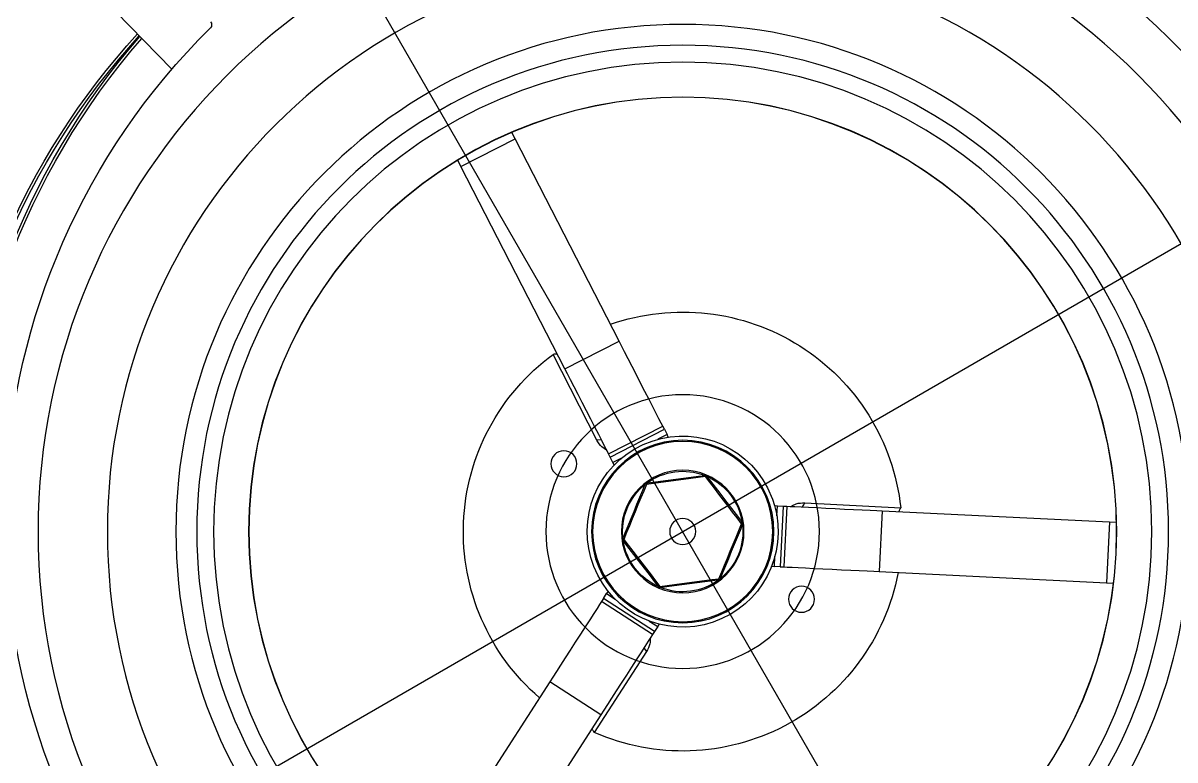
# Model space of a CAD drawing. Header units: millimetres. Extents: x -62354 to 129108, y -71259 to 35407.
# Drawn here: x -25739.7 to -25474.3, y 18440 to 18609.7 of the extents above; entities that cross this region are included whole.
import ezdxf

# ---------------------------------------------------------------- set-up
doc = ezdxf.new("R2010")
doc.units = ezdxf.units.MM
doc.header["$MEASUREMENT"] = 0
doc.layers.add('1st FL Layout xrf$0$CR-Machine', color=7, linetype='Continuous', transparency=0.5)

# ---------------------------------------------------------------- blocks, each defined once
blk = doc.blocks.new('1st FL Layout xrf$0$kjdfhkjhwiuer2343434243')
at = {"color": 253}
for p, q in [((-2670.87, 1449.94), (-2050.87, 2523.81)), ((-2768.08, 1702.37), (-2403.65, 1491.96))]:
    blk.add_line(p, q, dxfattribs=at)
for p, q in [((-2597.64, 1694.8), (-2597.72, 1696.43)), ((-2583.65, 1695.48), (-2583.73, 1697.11)), ((-2583.65, 1695.48), (-2597.64, 1694.8)), ((-2595.08, 1642.46), (-2597.64, 1694.8)), ((-2581.1, 1643.14), (-2583.65, 1695.48)), ((-2579.26, 1625.29), (-2580.39, 1647.4)), ((-2581.1, 1643.14), (-2595.08, 1642.46)), ((-2580.03, 1621.18), (-2594.01, 1620.5)), ((-2593.97, 1619.66), (-2594.01, 1620.5)), ((-2579.99, 1620.35), (-2593.97, 1619.66)), ((-2593.97, 1619.66), (-2593.91, 1618.3)), ((-2582.26, 1618.87), (-2579.92, 1618.98)), ((-2579.99, 1620.35), (-2580.03, 1621.18)), ((-2579.92, 1618.98), (-2579.99, 1620.35)), ((-2579.89, 1618.34), (-2579.92, 1618.98)), ((-2593.91, 1618.3), (-2591.57, 1618.41)), ((-2593.87, 1617.66), (-2593.91, 1618.3)), ((-2568.73, 1580.49), (-2562.33, 1592.94)), ((-2567.99, 1580.1), (-2561.59, 1592.56)), ((-2563.54, 1593.56), (-2564.61, 1591.48)), ((-2564.12, 1593.86), (-2563.54, 1593.56)), ((-2562.33, 1592.94), (-2563.54, 1593.56)), ((-2562.33, 1592.94), (-2561.59, 1592.56)), ((-2608.88, 1590.67), (-2609.58, 1590.21)), ((-2609.58, 1590.21), (-2602, 1578.45)), ((-2607.73, 1591.41), (-2608.88, 1590.67)), ((-2608.88, 1590.67), (-2601.3, 1578.9)), ((-2607.19, 1591.76), (-2607.73, 1591.41)), ((-2606.47, 1589.44), (-2607.73, 1591.41)), ((-2613.52, 1588.83), (-2632.1, 1576.79)), ((-2600.15, 1579.64), (-2601.41, 1581.6)), ((-2568.88, 1583.19), (-2569.95, 1581.11)), ((-2548.44, 1570.05), (-2542.04, 1582.5)), ((-2542.04, 1582.5), (-2495.43, 1558.54)), ((-2601.3, 1578.9), (-2600.15, 1579.64)), ((-2599.61, 1579.99), (-2600.15, 1579.64)), ((-2570.52, 1581.41), (-2569.95, 1581.11)), ((-2569.95, 1581.11), (-2568.73, 1580.49)), ((-2568.73, 1580.49), (-2567.99, 1580.1)), ((-2628.06, 1578.31), (-2672.12, 1549.92)), ((-2628.06, 1578.31), (-2620.48, 1566.54)), ((-2601.3, 1578.9), (-2602, 1578.45)), ((-2564.76, 1578.45), (-2564.81, 1577.38)), ((-2564.81, 1577.38), (-2545.1, 1567.31)), ((-2548.44, 1570.05), (-2501.83, 1546.09)), ((-2620.48, 1566.54), (-2664.54, 1538.15)), ((-2501.83, 1546.09), (-2495.43, 1558.54)), ((-2495.43, 1558.54), (-2493.98, 1557.8)), ((-2501.83, 1546.09), (-2500.38, 1545.35)), ((-2457.52, 1458.1), (-2479.43, 1479.48))]:
    blk.add_line(p, q)
for points in [[(-2580.03, 1621.18), (-2580.07, 1621.93), (-2580.12, 1623.03), (-2580.19, 1624.46), (-2580.27, 1626.15), (-2580.36, 1628.06), (-2580.47, 1630.13), (-2580.57, 1632.28), (-2580.68, 1634.44), (-2580.78, 1636.55), (-2580.88, 1638.54), (-2580.96, 1640.34), (-2581.04, 1641.89), (-2581.1, 1643.14)], [(-2594.01, 1620.5), (-2594.05, 1621.25), (-2594.1, 1622.35), (-2594.17, 1623.77), (-2594.25, 1625.47), (-2594.35, 1627.38), (-2594.45, 1629.44), (-2594.55, 1631.59), (-2594.66, 1633.76), (-2594.76, 1635.87), (-2594.86, 1637.86), (-2594.95, 1639.66), (-2595.02, 1641.21), (-2595.08, 1642.46)], [(-2580.21, 1624.8), (-2579.73, 1625.05), (-2579.26, 1625.29)], [(-2575.81, 1616.73), (-2578.39, 1617.86), (-2579.89, 1618.34)], [(-2584.03, 1611.05), (-2585.6, 1610.39), (-2587.22, 1609.73), (-2588.85, 1609.05), (-2590.5, 1608.37), (-2592.14, 1607.69), (-2593.78, 1607.02), (-2595.39, 1606.35), (-2596.97, 1605.7)], [(-2572.93, 1602.51), (-2574.28, 1603.55), (-2575.66, 1604.62), (-2577.06, 1605.69), (-2578.48, 1606.78), (-2579.89, 1607.86), (-2581.29, 1608.94), (-2582.67, 1610), (-2584.03, 1611.05)], [(-2596.72, 1605.51), (-2595.18, 1606.15), (-2593.6, 1606.81), (-2592, 1607.47), (-2590.4, 1608.13), (-2588.79, 1608.79), (-2587.19, 1609.45), (-2585.61, 1610.11), (-2584.07, 1610.74)], [(-2584.07, 1610.74), (-2582.74, 1609.72), (-2581.39, 1608.68), (-2580.02, 1607.63), (-2578.64, 1606.57), (-2577.26, 1605.51), (-2575.89, 1604.46), (-2574.53, 1603.42), (-2573.21, 1602.4)], [(-2596.97, 1605.7), (-2597.19, 1604.01), (-2597.42, 1602.28), (-2597.65, 1600.53), (-2597.89, 1598.76), (-2598.12, 1597), (-2598.35, 1595.24), (-2598.58, 1593.51), (-2598.81, 1591.82)], [(-2598.52, 1591.94), (-2598.3, 1593.6), (-2598.08, 1595.29), (-2597.85, 1597), (-2597.62, 1598.73), (-2597.4, 1600.45), (-2597.17, 1602.16), (-2596.94, 1603.85), (-2596.72, 1605.51)], [(-2573.21, 1602.4), (-2573.43, 1600.74), (-2573.65, 1599.05), (-2573.88, 1597.33), (-2574.11, 1595.61), (-2574.34, 1593.88), (-2574.56, 1592.17), (-2574.79, 1590.48), (-2575.01, 1588.82)], [(-2574.77, 1588.63), (-2574.54, 1590.33), (-2574.31, 1592.06), (-2574.08, 1593.81), (-2573.85, 1595.57), (-2573.61, 1597.34), (-2573.38, 1599.09), (-2573.15, 1600.82), (-2572.93, 1602.51)], [(-2561.59, 1592.56), (-2560.92, 1592.21), (-2559.94, 1591.71), (-2558.67, 1591.06), (-2557.16, 1590.28), (-2555.46, 1589.41), (-2553.62, 1588.46), (-2551.71, 1587.48), (-2549.78, 1586.49), (-2547.9, 1585.52), (-2546.13, 1584.61), (-2544.53, 1583.79), (-2543.15, 1583.08), (-2542.04, 1582.5)], [(-2609.58, 1590.21), (-2610.21, 1589.81), (-2611.14, 1589.21), (-2612.34, 1588.44), (-2613.76, 1587.52), (-2615.37, 1586.48), (-2617.11, 1585.36), (-2618.92, 1584.2), (-2620.74, 1583.02), (-2622.52, 1581.88), (-2624.19, 1580.8), (-2625.71, 1579.83), (-2627.01, 1578.99), (-2628.06, 1578.31)], [(-2598.81, 1591.82), (-2597.45, 1590.78), (-2596.07, 1589.72), (-2594.67, 1588.64), (-2593.26, 1587.55), (-2591.84, 1586.47), (-2590.44, 1585.39), (-2589.06, 1584.33), (-2587.71, 1583.29)], [(-2587.67, 1583.59), (-2588.99, 1584.61), (-2590.35, 1585.65), (-2591.72, 1586.7), (-2593.1, 1587.76), (-2594.47, 1588.82), (-2595.84, 1589.88), (-2597.2, 1590.92), (-2598.52, 1591.94)], [(-2612.63, 1588.25), (-2613.08, 1588.54), (-2613.52, 1588.83)], [(-2587.71, 1583.29), (-2586.13, 1583.94), (-2584.52, 1584.61), (-2582.88, 1585.28), (-2581.24, 1585.96), (-2579.59, 1586.64), (-2577.96, 1587.32), (-2576.35, 1587.98), (-2574.77, 1588.63)], [(-2575.01, 1588.82), (-2576.55, 1588.18), (-2578.13, 1587.53), (-2579.73, 1586.87), (-2581.34, 1586.2), (-2582.94, 1585.54), (-2584.54, 1584.88), (-2586.12, 1584.23), (-2587.67, 1583.59)], [(-2567.99, 1580.1), (-2567.32, 1579.76), (-2566.34, 1579.26), (-2565.07, 1578.61), (-2563.56, 1577.83), (-2561.86, 1576.96), (-2560.02, 1576.01), (-2558.11, 1575.03), (-2556.18, 1574.03), (-2554.3, 1573.07), (-2552.53, 1572.16), (-2550.93, 1571.34), (-2549.55, 1570.63), (-2548.44, 1570.05)], [(-2602, 1578.45), (-2602.63, 1578.04), (-2603.56, 1577.44), (-2604.75, 1576.67), (-2606.18, 1575.75), (-2607.79, 1574.72), (-2609.53, 1573.6), (-2611.34, 1572.43), (-2613.16, 1571.25), (-2614.94, 1570.11), (-2616.61, 1569.03), (-2618.12, 1568.06), (-2619.43, 1567.22), (-2620.48, 1566.54)]]:
    blk.add_lwpolyline(points)
for centre, radius in [((-2585.87, 1597.17), 148.5), ((-2585.87, 1597.17), 116.75), ((-2585.87, 1597.17), 100), ((-2585.87, 1597.17), 99.96), ((-2601.46, 1624.54), 3), ((-2585.87, 1597.17), 21), ((-2585.87, 1597.17), 20.75), ((-2570.27, 1569.8), 3)]:
    blk.add_circle(centre, radius)
for radius in [132.54, 111.94, 108.06, 31.5, 14.12, 3]:
    blk.add_circle((-2585.87, 1597.17), radius, dxfattribs=at)
for centre, radius, start, end in [((-2585.87, 1597.17), 170, 334.7238, 137.0836), ((-2585.87, 1597.17), 169.38, 334.7412, 137.0354), ((-2583.36, 1600.48), 170, 148.611, 310.9708), ((-2583.36, 1600.48), 169.38, 148.6592, 310.9534), ((-2585.87, 1597.17), 170, 158.7915, 312.3641), ((-2585.87, 1597.17), 169.38, 158.8397, 312.3519), ((-2585.87, 1597.17), 50.53, 100.756, 203.7835), ((-2585.87, 1597.17), 50.53, 340.756, 83.7835), ((-2585.87, 1597.17), 22, 74.2401, 62.7931), ((-2585.87, 1597.17), 13.87, 83.4126, 141.4839), ((-2585.87, 1597.17), 13.87, 23.4126, 81.4839), ((-2585.87, 1597.17), 13.87, 143.4126, 201.4839), ((-2585.87, 1597.17), 13.87, 323.4126, 21.4839), ((-2585.87, 1597.17), 13.87, 203.4126, 261.4839), ((-2585.87, 1597.17), 13.87, 263.4126, 321.4839), ((-2585.87, 1597.17), 50.53, 220.756, 323.7835), ((-2469.2, 1487.66), 1, 45.6946, 135.3376)]:
    blk.add_arc(centre, radius, start, end)
for centre, start, end in [((-2585.87, 1597.17), 330.357, 140.6773), ((-2583.36, 1600.48), 145.0173, 315.3376)]:
    blk.add_arc(centre, 159.5, start, end, dxfattribs=at)
for points, knots in [([(-2581.29, 1646.99), (-2581.21, 1647.03), (-2581.06, 1647.1), (-2580.76, 1647.23), (-2580.54, 1647.33), (-2580.39, 1647.4)], [0, 0, 0, 0, 0.2511068, 0.5022128, 0.9814187, 0.9814187, 0.9814187, 0.9814187]), ([(-2580.08, 1622.15), (-2579.85, 1622.54), (-2579.29, 1623.5), (-2579.27, 1624.62), (-2579.26, 1625.29)], [0, 0, 0, 0, 1.316523, 3.295937, 3.295937, 3.295937, 3.295937]), ([(-2584.07, 1610.74), (-2584.07, 1610.75), (-2584.06, 1610.76), (-2584.06, 1610.82), (-2584.04, 1610.93), (-2584.03, 1611.02), (-2584.03, 1611.04), (-2584.03, 1611.05)], [0, 0, 0, 0, 0.0022868, 0.0178941, 0.1221814, 0.2125629, 0.3034185, 0.3034185, 0.3034185, 0.3034185]), ([(-2596.72, 1605.51), (-2596.73, 1605.52), (-2596.73, 1605.52), (-2596.79, 1605.56), (-2596.87, 1605.63), (-2596.95, 1605.69), (-2596.96, 1605.7), (-2596.97, 1605.7)], [0, 0, 0, 0, 0.0022864, 0.0178938, 0.1221812, 0.2125626, 0.3034181, 0.3034181, 0.3034181, 0.3034181]), ([(-2572.93, 1602.51), (-2572.93, 1602.51), (-2572.95, 1602.5), (-2573.04, 1602.47), (-2573.13, 1602.43), (-2573.2, 1602.4), (-2573.21, 1602.4), (-2573.21, 1602.4)], [0, 0, 0, 0, 0.0908557, 0.1812374, 0.2855247, 0.3011321, 0.3034188, 0.3034188, 0.3034188, 0.3034188]), ([(-2610.4, 1589.69), (-2610.84, 1589.69), (-2611.96, 1589.69), (-2612.94, 1589.15), (-2613.52, 1588.83)], [0, 0, 0, 0, 1.316524, 3.295936, 3.295936, 3.295936, 3.295936]), ([(-2598.52, 1591.94), (-2598.53, 1591.94), (-2598.54, 1591.93), (-2598.6, 1591.91), (-2598.69, 1591.87), (-2598.79, 1591.83), (-2598.8, 1591.82), (-2598.81, 1591.82)], [0, 0, 0, 0, 0.0022867, 0.0178941, 0.1221815, 0.2125632, 0.3034188, 0.3034188, 0.3034188, 0.3034188]), ([(-2574.77, 1588.63), (-2574.77, 1588.64), (-2574.78, 1588.65), (-2574.86, 1588.71), (-2574.94, 1588.77), (-2575, 1588.81), (-2575.01, 1588.82), (-2575.01, 1588.82)], [0, 0, 0, 0, 0.0908555, 0.1812369, 0.2855243, 0.3011317, 0.3034181, 0.3034181, 0.3034181, 0.3034181]), ([(-2587.71, 1583.29), (-2587.7, 1583.3), (-2587.7, 1583.31), (-2587.69, 1583.41), (-2587.68, 1583.51), (-2587.67, 1583.58), (-2587.67, 1583.59), (-2587.67, 1583.59)], [0, 0, 0, 0, 0.0908556, 0.1812371, 0.2855244, 0.3011317, 0.3034185, 0.3034185, 0.3034185, 0.3034185]), ([(-2567.12, 1579.66), (-2566.9, 1579.27), (-2566.35, 1578.31), (-2565.39, 1577.73), (-2564.81, 1577.38)], [0, 0, 0, 0, 1.316524, 3.295935, 3.295935, 3.295935, 3.295935]), ([(-2631.31, 1576.22), (-2631.38, 1576.27), (-2631.51, 1576.36), (-2631.78, 1576.55), (-2631.98, 1576.7), (-2632.1, 1576.79)], [0, 0, 0, 0, 0.2511059, 0.5022126, 0.9814181, 0.9814181, 0.9814181, 0.9814181]), ([(-2545, 1568.29), (-2545.01, 1568.21), (-2545.03, 1568.04), (-2545.06, 1567.71), (-2545.08, 1567.47), (-2545.1, 1567.31)], [0, 0, 0, 0, 0.2511067, 0.5022135, 0.9814181, 0.9814181, 0.9814181, 0.9814181])]:
    blk.add_open_spline(points, degree=3, knots=knots)
blk = doc.blocks.new('1st FL Layout xrf')
at = {"layer": '1st FL Layout xrf$0$CR-Machine', "xscale": -1, "rotation": 270}
blk.add_blockref('1st FL Layout xrf$0$kjdfhkjhwiuer2343434243', (-27184.86, 21078.49), dxfattribs=at)

msp = doc.modelspace()

# ---------------------------------------------------------------- block references
msp.add_blockref('1st FL Layout xrf', (0, 0))

doc.saveas('drawing.dxf')
